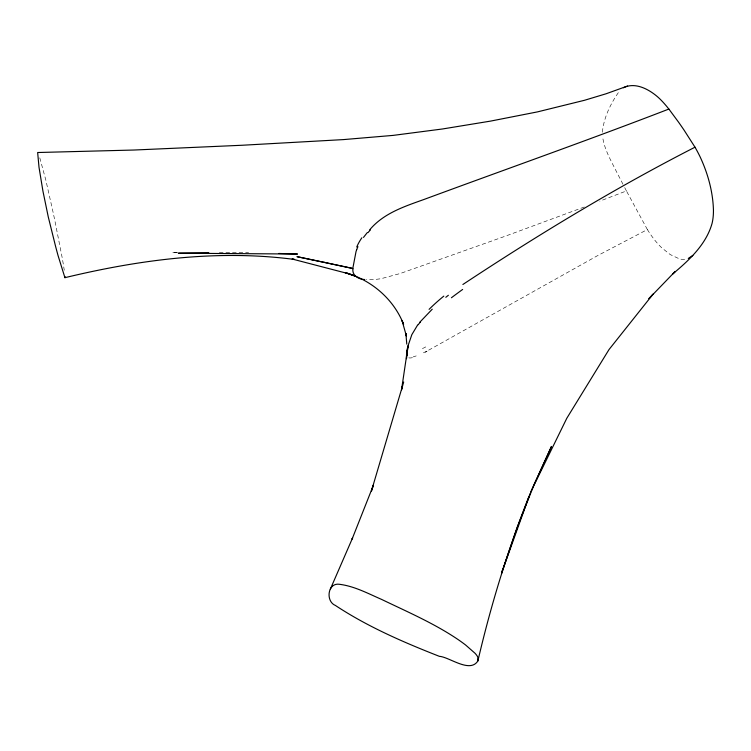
<?xml version="1.0" encoding="UTF-8"?>
<svg xmlns="http://www.w3.org/2000/svg" width="751" height="751" viewBox="0 0 751 751"><rect width="100%" height="100%" fill="white"/><g stroke="black" fill="none" stroke-linecap="round" stroke-linejoin="round"><path stroke-width="0.56" stroke-dasharray="3.75 2.82" d="M602.386 132.26C603.776 117.147 611.079 102.624 619.828 90.533M428.643 350.182L597.646 255.603L647.371 229.553L648.826 231.834A65.863 31.382 64.4 0 0 651.352 235.579A52.88 24.98 64.3 0 0 661.744 247.811L670.211 254.561L679.345 258.851A48.89 23.103 64.2 0 0 684.011 259.386L685.109 259.292M426.775 351.149L421.874 353.59M647.371 229.553L626.428 190.942L599.749 201.165M584.353 206.994L505.348 236.171L400.321 273.477L381.02 278.715L373.228 279.729L366.31 279.691M416.223 355.908L413.21 356.885M219.348 252.533L248.59 252.543M177.79 252.467L172.026 252.439L177.846 252.552M626.428 190.942L624.353 186.933M622.973 184.258L616.618 171.941C610.967 160.507 604.114 149.102 602.537 136.203M39.775 157.823L45.727 179.649L52.767 210.824A85.558 3.417 77.6 0 1 54.954 221.104L62.108 257.321A80.62 3.201 77.6 0 1 63.319 264.268L64.267 270.219M412.468 357.645A28.5 7.172 -38.3 0 1 408.159 357.579M425.77 346.906A53.809 13.912 -36.4 0 1 420.851 349.346M427.084 351.318A124.882 8.768 -30.2 0 1 425.188 352.294"/><path stroke-width="1.13" d="M406.526 354.491L406.469 358.715L408.046 345.873L401.541 389.797L402.592 385.742M352.914 268.774C351.89 275.589 358.828 279.466 364.751 279.541M406.845 350.595L407.953 346.211M477.889 660.927L477.814 657.209A49.744 10.561 25.3 0 0 475.083 653.314L465.648 645.034A83.727 17.573 25.5 0 0 458.091 639.561C434.191 623.377 407.586 611.915 381.658 599.439C367.887 593.459 354.2 586.043 339.095 584.25C327.539 582.814 325.53 601.438 335.35 605.419C367.624 626.756 403.484 642.265 439.401 656.346C449.267 656.9 469.91 673.6 477.889 660.927C490.891 605.062 507.76 550.089 528.854 496.73M408.15 345.488L411.83 334.674L417.65 324.967M403.691 382.006L371.416 491.088L373.36 485.334L352.106 539.049L352.613 537.857L330.309 589.206M530.103 493.501L501.555 573.163L502.494 570.375M501.555 573.163L517.345 526.967L533.726 485.522L551.478 446.441L530.497 492.412L566.808 418.251L609.014 349.562L653.107 294.101L648.902 298.645L674.942 271.693L672.699 273.974C688.958 260.381 706.128 244.591 712.061 223.413A67.459 32.809 65 0 0 713.45 210.289C712.943 191.683 707.855 173.321 699.951 156.527A72.04 34.997 65.1 0 0 694.994 147.196L684.048 130.092A261.113 111.608 64 0 0 678.547 122.15L668.878 109.055C587.62 140.428 505.442 169.36 423.742 199.559C404.254 206.516 383.423 213.359 369.699 229.825M356.65 249.726L357.936 246.657M363.503 237.4L367.201 232.688M419.912 322.104L432.238 309.205M692.863 255.443L688.292 258.438M445.803 297.312L448.366 295.274M462.879 284.488C537.866 234.941 614.928 188.144 694.994 147.196M623.377 87.764C634.783 82.009 647.86 88.721 656.796 96.147A57.921 28.144 66 0 1 660.091 99.141A72.978 35.156 65.8 0 1 668.869 109.083M627.592 86.027L606.151 93.753L584.494 100.287L537.463 111.89L490.544 121.108L442.461 128.984L393.186 135.387L343.526 139.592L242.338 145.243L133.978 150.031L37.653 152.519L39.014 167.304L42.948 191.186L48.261 216.879L55.536 246.178A107.318 4.159 77.6 0 0 58.043 255.528L64.924 277.673C139.883 259.63 217.659 249.332 294.552 259.461L292.139 259.02L346.906 273.289L355.43 276.18L345.385 272.622C371.454 280.095 393.655 299.029 403.597 324.348L402.048 320.574L406.404 336.026L405.906 333.482L406.779 344.118M64.924 277.673L65.074 276.593M208.797 252.711L178.325 253.218L297.518 254.035L278.874 253.463M406.854 355.533A88.205 21.76 -37.3 0 1 407.399 350.238M356.678 249.717A129.754 47.867 -27 0 0 356.03 251.566L352.97 267.553A132.167 48.346 -26.9 0 0 352.914 268.774M356.744 247.032A95.846 35.992 -26.2 0 1 361.888 237.748M367.981 232.632A116.489 47.914 -23.4 0 1 370.496 229.787M451.417 297.753A88.43 13.077 -36.8 0 1 462.644 289.454M429.093 309.346A68.097 21.178 -36.9 0 1 443.813 296.119M418.166 324.77A52.711 15.058 -35 0 1 420.457 321.926M324.535 262.381L296.945 256.645L352.181 268.342L324.535 262.381"/></g></svg>
